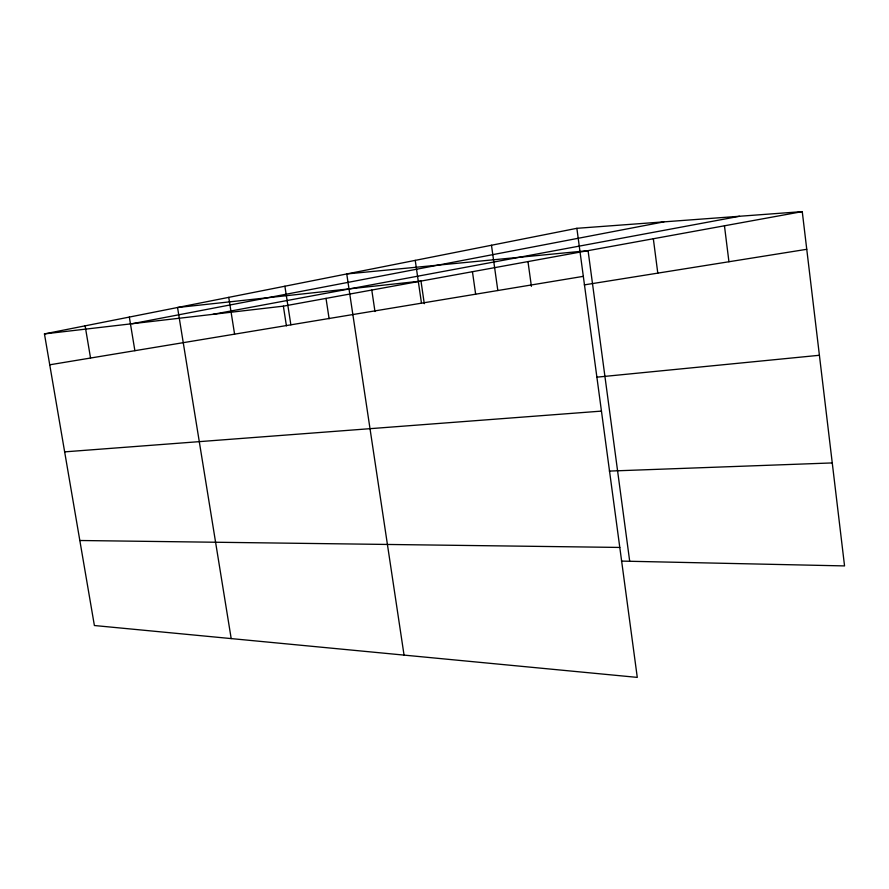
<?xml version="1.0" encoding="UTF-8"?>
<svg xmlns="http://www.w3.org/2000/svg" width="889" height="889" viewBox="0 0 889 889"><rect width="100%" height="100%" fill="white"/><g stroke="black" fill="none" stroke-linecap="round" stroke-linejoin="round"><path stroke-width="1.33" d="M576.861 228.317L637.28 677.385L94.39 625.523L44.45 333.908L576.861 228.317L802.256 211.615L844.55 565.915L621.444 561.092M132.239 323.707L663.894 221.872M212.982 314.328L739.526 216.271M44.45 333.908L283.369 306.149L802.256 211.615M49.74 364.801L583.328 276.346M584.295 284.891L806.756 249.298M596.708 377.18L819.402 355.278M64.653 451.868L601.453 411.107M609.343 471.081L832.26 462.925M79.821 540.501L619.8 547.435M85.122 325.841L90.545 358.045M129.327 317.073L134.884 350.688M231.196 638.591L177.556 307.516L420.997 281.08L424.286 303.694M228.751 297.359L234.585 334.164M283.369 306.149L286.414 325.841M284.891 286.225L290.87 324.829M326.019 298.382L329.119 318.773M404.051 655.104L346.754 273.956L588.074 250.642L629.701 561.27M371.78 290.047L374.98 311.528M415.241 260.366L421.475 303.171M472.448 271.701L475.637 294.17M491.473 245.253L497.829 290.514M527.977 261.588L531.4 286.336M653.337 238.752L657.793 273.134M724.457 225.795L728.936 261.744"/></g></svg>
